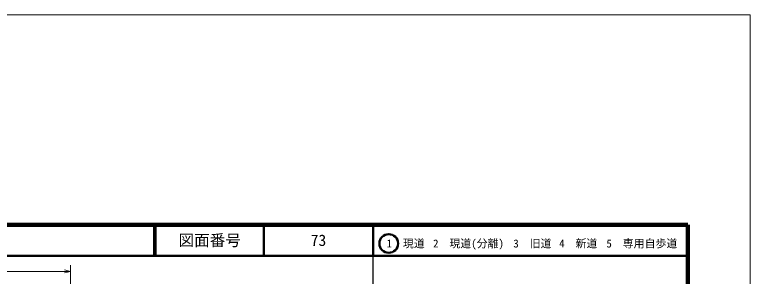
# Model space of a CAD drawing. Units: millimetres on the paper, enlarged 1000 times, with parts at other scales. Extents: x 0 to 700000, y -47500 to 447500.
# Drawn here: x 464068 to 700000, y 363408 to 447500 of the extents above; entities that cross this region are included whole.
import ezdxf
from ezdxf.enums import TextEntityAlignment as Align

# ---------------------------------------------------------------- set-up
doc = ezdxf.new("R2010")
doc.units = ezdxf.units.MM
doc.header["$LTSCALE"] = 1000
for name, color, linetype, lineweight in [('作業レイヤ1', 7, 'Continuous', 13), ('作業ﾚｲﾔ1', 7, 'Continuous', 25), ('作業ﾚｲﾔ3', 7, 'Continuous', 13)]:
    doc.layers.add(name, color=color, linetype=linetype, lineweight=lineweight)
doc.styles.add('ＭＳ ゴシック', font='')
doc.styles.get('ＭＳ ゴシック').set_extended_font_data('MS Gothic')

msp = doc.modelspace()

# ---------------------------------------------------------------- linework, layer by layer
at = {"layer": '作業レイヤ1'}
msp.add_lwpolyline([(0, -47500), (700000, -47500), (700000, 447500), (0, 447500)], close=True, dxfattribs=at)
at = {"layer": '作業ﾚｲﾔ1', "lineweight": 140}
for p, q in [((680000, 380000), (40000, 380000)), ((680000, 20000), (680000, 380000))]:
    msp.add_line(p, q, dxfattribs=at)
at = {"layer": '作業ﾚｲﾔ1', "lineweight": 50}
for p, q in [((508747, 380000), (508747, 370000)), ((509247, 380000), (509247, 370000)), ((543997, 380000), (543997, 370000)), ((579000, 380000), (579000, 370000)), ((40000, 370000), (680000, 370000))]:
    msp.add_line(p, q, dxfattribs=at)
at = {"layer": '作業ﾚｲﾔ1'}
msp.add_line((579000, 20000), (579000, 370000), dxfattribs=at)
at = {"layer": '作業ﾚｲﾔ1', "lineweight": 50}
msp.add_circle((584031, 373958), 3000, dxfattribs=at)
at = {"layer": '作業ﾚｲﾔ3'}
for p, q in [((482000, 352500), (482000, 367000)), ((420000, 365000), (482000, 365000)), ((482000, 365000), (480068, 365518)), ((480068, 364482), (482000, 365000))]:
    msp.add_line(p, q, dxfattribs=at)

# ---------------------------------------------------------------- texts
at = {"layer": '作業ﾚｲﾔ1', "style": 'ＭＳ ゴシック'}
for s, height, p in [('図面番号', 3666, (526622, 375000)), ('73', 3666, (561497, 375000)), ('1\u3000現道', 2566, (589448, 373958)), ('2\u3000現道(分離)', 2566, (609619, 373958)), ('3\u3000旧道', 2566, (630121, 373958)), ('4\u3000新道', 2566, (644824, 373958)), ('5\u3000専用自歩道', 2566, (665228, 373958))]:
    msp.add_text(s, height=height, dxfattribs=at).set_placement(p, align=Align.MIDDLE_CENTER)

doc.saveas('drawing.dxf')
